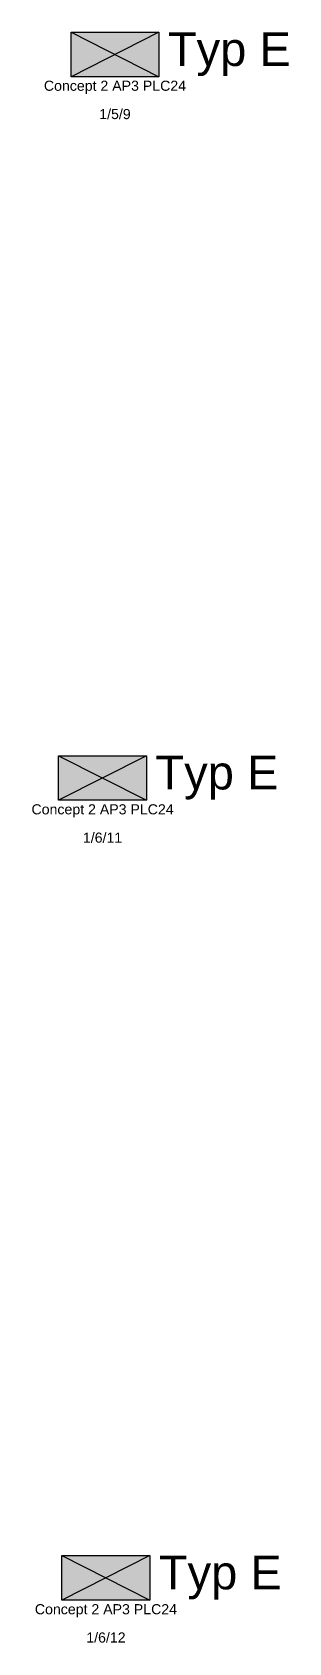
# Model space of a CAD drawing. Header units: millimetres. Extents: x -107261 to 42788, y -7557 to 117559.
# Drawn here: x 7469 to 9372, y 2258 to 14203 of the extents above; entities that cross this region are included whole.
import ezdxf
from ezdxf.enums import TextEntityAlignment as Align

# ---------------------------------------------------------------- set-up
doc = ezdxf.new("R2010")
doc.units = ezdxf.units.MM
for name, color, linetype in [('din_SIBEL_10_emergency_lighting', 90, 'Continuous'), ('din_SIBEL_31_color_white', 255, 'Continuous'), ('din_SIBEL_32_color_black', 250, 'Continuous'), ('din_SIBEL_33_color_yellow', 40, 'Continuous'), ('din_SIBEL_50_type_name', 90, 'Continuous'), ('din_SIBEL_51_typenumber', 90, 'Continuous'), ('din_SIBEL_52_info', 90, 'Continuous'), ('din_SIBEL_61_labeling', 90, 'Continuous')]:
    doc.layers.add(name, color=color, linetype=linetype)
doc.styles.get("Standard").update_dxf_attribs({"font": 'arial.ttf'})

# ---------------------------------------------------------------- blocks, each defined once
blk = doc.blocks.new('Standardblock_SL')
at = {"layer": 'din_SIBEL_31_color_white'}
h = blk.add_hatch(color=256, dxfattribs=at)
h.dxf.hatch_style = 1
h.paths.add_polyline_path([(-326, 0), (0, -165), (326, 0)])
h.paths.add_polyline_path([(326, -330), (0, -165), (-326, -330)])
at = {"layer": 'din_SIBEL_33_color_yellow'}
h = blk.add_hatch(color=256, dxfattribs=at)
h.dxf.hatch_style = 1
h.paths.add_polyline_path([(0, -165), (-326, 0), (-326, -330)])
h.paths.add_polyline_path([(326, -330), (326, 0), (0, -165)])
at = {"layer": 'din_SIBEL_32_color_black'}
for p, q in [((-326, 0), (326, -330)), ((326, 0), (-326, -330))]:
    blk.add_line(p, q, dxfattribs=at)
blk.add_lwpolyline([(-326, -330), (-326, 0), (326, 0), (326, -330)], close=True, dxfattribs=at)
blk = doc.blocks.new('din-Logo')
blk.add_lwpolyline([(-327, -330), (-327, -330), (-327, -330), (-327, -330)], close=True)
blk = doc.blocks.new('STANDARD_SL')
blk.add_blockref('din-Logo', (0, 0))
at = {"layer": 'din_SIBEL_10_emergency_lighting'}
blk.add_blockref('Standardblock_SL', (0, 0), dxfattribs=at)
at = {"layer": 'din_SIBEL_50_type_name', "flags": 9}
blk.add_attdef('TYPE', (-326, 18), '', height=25, dxfattribs=at)
at = {"layer": 'din_SIBEL_50_type_name', "flags": 8}
blk.add_attdef('TYPENAME', text='', height=75, dxfattribs=at).set_placement((0, -350), align=Align.TOP_CENTER)
at = {"layer": 'din_SIBEL_51_typenumber', "flags": 8}
blk.add_attdef('TYPENUMBER', text='', height=250, dxfattribs=at).set_placement((336, 1), align=Align.TOP_LEFT)
at = {"layer": 'din_SIBEL_52_info', "flags": 8}
blk.add_attdef('INFOTEXT', text='', height=75, dxfattribs=at).set_placement((1, -445), align=Align.TOP_CENTER)
at = {"layer": 'din_SIBEL_61_labeling', "flags": 8}
for tag, p in [('LABELING1', (1, -540)), ('LABELING2', (1, -635))]:
    blk.add_attdef(tag, text='', height=75, dxfattribs=at).set_placement(p, align=Align.TOP_CENTER)

msp = doc.modelspace()

# ---------------------------------------------------------------- block references
at = {"layer": 'din_SIBEL_10_emergency_lighting'}
ref = msp.add_blockref('STANDARD_SL', (8083, 14203), dxfattribs=at)
ref.add_attrib('LABELING1', '1/5/9', dxfattribs={"layer": 'din_SIBEL_61_labeling', "height": 75, "flags": 8}).set_placement((8083, 13634), align=Align.TOP_CENTER)
ref.add_attrib('TYPENAME', 'Concept 2 AP3 PLC24', dxfattribs={"layer": 'din_SIBEL_50_type_name', "height": 75, "flags": 8}).set_placement((8083, 13844), align=Align.TOP_CENTER)
ref.add_attrib('TYPENUMBER', 'Typ E', dxfattribs={"layer": 'din_SIBEL_51_typenumber', "height": 250, "flags": 8}).set_placement((8475, 14203), align=Align.TOP_LEFT)
ref = msp.add_blockref('STANDARD_SL', (7991, 8837), dxfattribs=at)
ref.add_attrib('LABELING1', '1/6/11', dxfattribs={"layer": 'din_SIBEL_61_labeling', "height": 75, "flags": 8}).set_placement((7991, 8267), align=Align.TOP_CENTER)
ref.add_attrib('TYPENAME', 'Concept 2 AP3 PLC24', dxfattribs={"layer": 'din_SIBEL_50_type_name', "height": 75, "flags": 8}).set_placement((7991, 8477), align=Align.TOP_CENTER)
ref.add_attrib('TYPENUMBER', 'Typ E', dxfattribs={"layer": 'din_SIBEL_51_typenumber', "height": 250, "flags": 8}).set_placement((8383, 8837), align=Align.TOP_LEFT)
ref = msp.add_blockref('STANDARD_SL', (8016, 2904), dxfattribs=at)
ref.add_attrib('LABELING1', '1/6/12', dxfattribs={"layer": 'din_SIBEL_61_labeling', "height": 75, "flags": 8}).set_placement((8016, 2334), align=Align.TOP_CENTER)
ref.add_attrib('TYPENAME', 'Concept 2 AP3 PLC24', dxfattribs={"layer": 'din_SIBEL_50_type_name', "height": 75, "flags": 8}).set_placement((8016, 2544), align=Align.TOP_CENTER)
ref.add_attrib('TYPENUMBER', 'Typ E', dxfattribs={"layer": 'din_SIBEL_51_typenumber', "height": 250, "flags": 8}).set_placement((8408, 2904), align=Align.TOP_LEFT)

doc.saveas('drawing.dxf')
